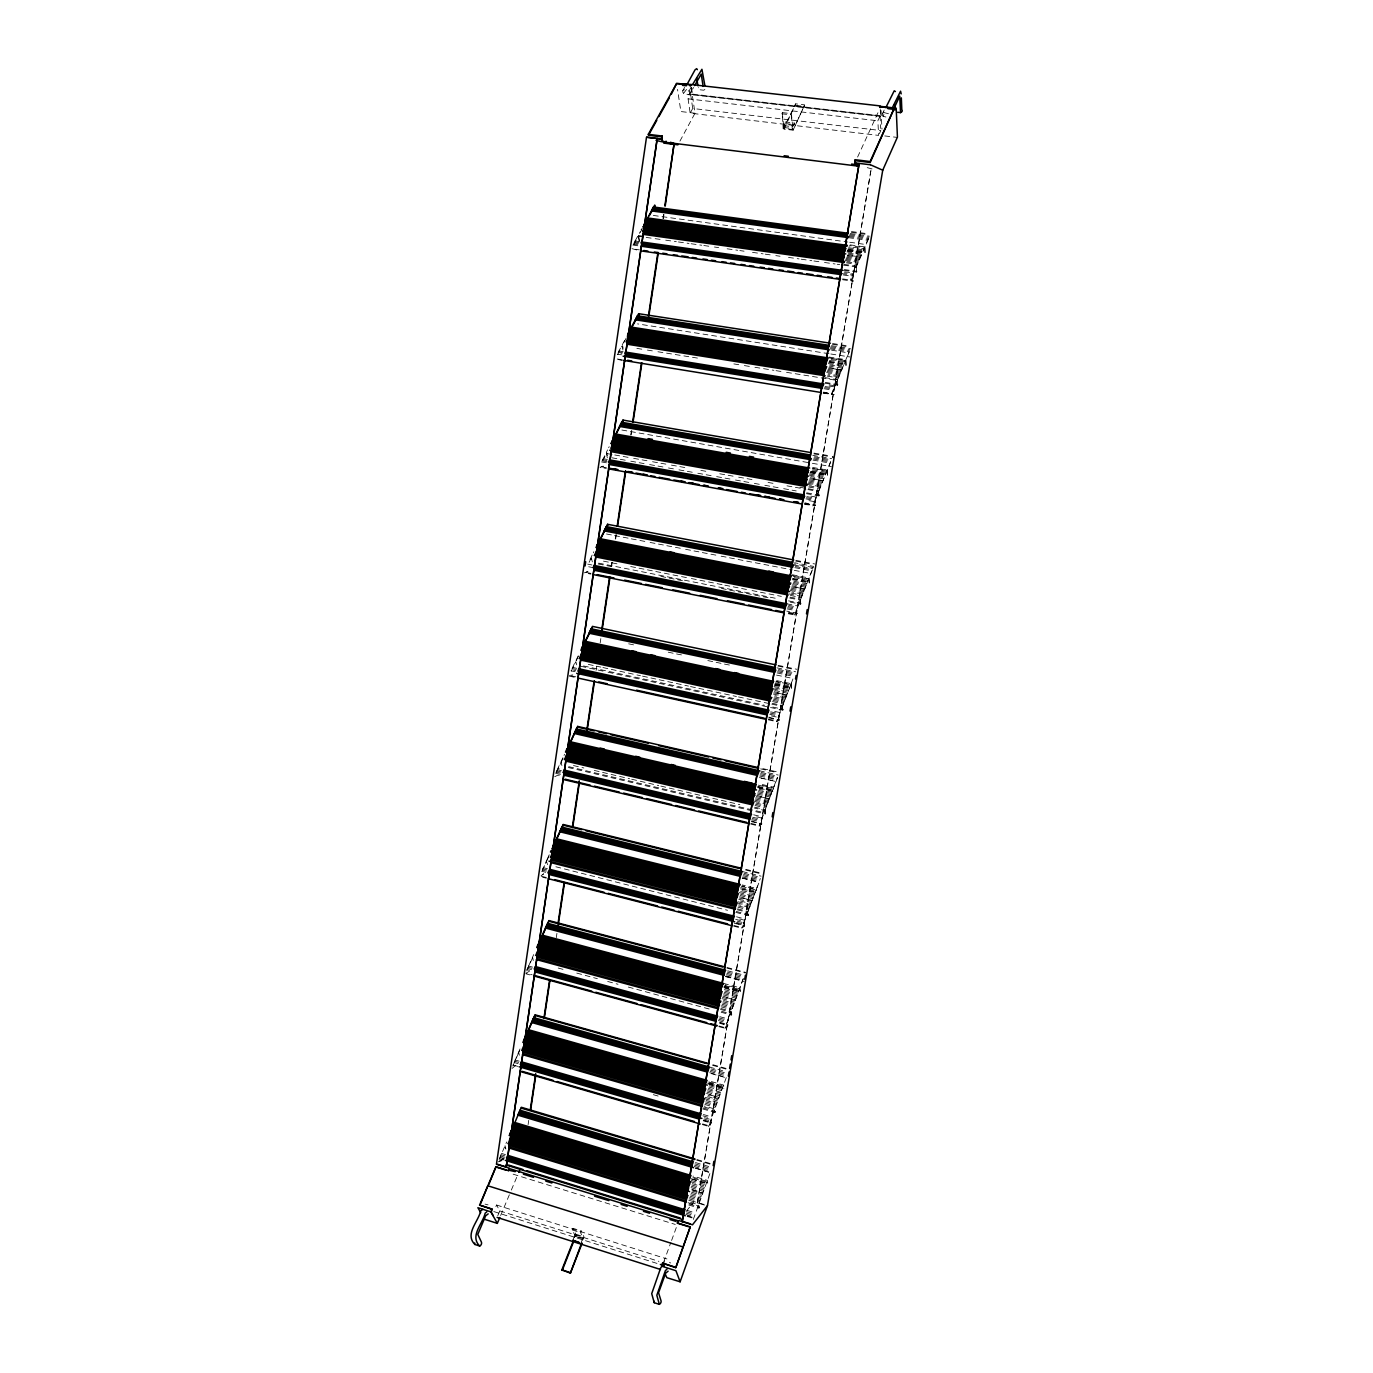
<?xml version="1.0" encoding="UTF-8"?>
<svg xmlns="http://www.w3.org/2000/svg" width="1373" height="1373" viewBox="0 0 1373 1373"><rect width="100%" height="100%" fill="white"/><g stroke="black" fill="none" stroke-linecap="round" stroke-linejoin="round"><path stroke-width="0.75" stroke-dasharray="5 3.75" d="M703.388 1120.128L711.54 1122.496L708.468 1126.358L708.691 1124.916M736.46 923.068L744.629 925.883L741.763 928.182L758.531 883.217M501.797 1159.31L498.348 1161.884M529.36 971.312L525.979 973.131L532.14 974.813M572.816 674.915L569.52 675.465M631.94 248.65L639.337 250.658M527.85 967.708L526.837 969.664L532.999 971.346M520.024 1048.955L514.755 1061.054M556.048 772.536L557.678 769.034M547.364 858.914L542.352 869.933M578.29 655.745L571.477 669.664L575.665 670.59M602.524 460.298L607.57 449.881M633.313 244.583L637.827 244.686M624.595 340.453L617.816 353.101L622.055 353.788M638.376 243.69L633.931 243.038L633.399 244.034M638.908 242.678L634.48 242.026L633.931 243.038M639.44 241.682L635.013 241.03L634.48 242.026M547.621 858.331L549.251 854.778M592.141 555.052L588.794 562.244M593.754 551.757L593.411 552.821M609.183 446.688L608.651 447.752M641.757 228.862L641.037 229.806M528.107 1124.624L528.725 1120.385M611.157 566.568L611.792 562.329M615.276 538.988L615.893 534.732M630.739 435.018L631.374 430.762M662.953 218.582L663.588 214.325M556.305 937.622L556.94 933.365M596.088 670.402L596.723 666.162M600.19 642.821L600.825 638.582M611.569 566.483L612.204 562.244M615.67 538.903L616.305 534.663M631.134 434.984L631.769 430.744M663.348 218.667L663.983 214.428M743.119 978.829L724.944 1028.308L727.879 1025.562L719.709 1022.61M750.774 824.075L759.115 826.065L761.758 824.109L751.477 820.917M768.279 719.83L776.655 721.666L779.246 720.156L768.931 717.135M788.274 613.731L794.572 615.001L797.232 613.216L786.763 611.122M804.441 504.475L815.356 505.47L804.973 502.793M823.131 393.227L834.012 394.583L823.594 392.077M842.49 279.714L853.079 281.225L850.9 279.2L856.271 266.946L837.204 264.268M775.642 781.958L759.115 826.065M792.942 678.949L776.655 721.666M811.786 570.842L794.572 615.001M830.699 461.379L812.885 506.019M830.39 347.781L849.527 350.733L831.592 394.617M847.21 250.813L861.969 252.855L852.822 274.085L844.189 272.849M718.302 1098.76L708.09 1095.345M720.688 1092.29L708.417 1088.308M722.576 1087.141L708.279 1082.576M759.629 880.333L760.333 878.497M776.74 779.143L777.427 777.341M812.936 568.01L813.485 566.363L794.624 562.741M868.405 238.164L863.926 248.77L849.046 246.694M697.312 1202.885L871.203 168.725L697.312 1202.885L704.452 1205.065M761.878 823.388L759.235 825.345L764.795 810.516L754.395 808.062M693.314 1219.43L710.854 1170.929M688.8 1204.996L698.977 1208.103L699.338 1207.107L698.6 1204.842L688.405 1201.718M691.443 1178.789L707.781 1183.715L707.438 1180.402L693.108 1176.095M663.588 1262.336L670.848 1242.445M671.586 1240.471L677.404 1224.544M726.266 1077.599L708.76 1125.688L711.54 1122.496M702.719 1108.938L715.076 1112.508L714.732 1108.989L704.538 1106.037M709.532 1084.516L723.863 1088.583L724.206 1087.622L723.537 1085.03L709.189 1080.963M720.499 1009.43L730.848 1012.227L725.253 1027.673L727.982 1024.876M721.185 1012.261L731.5 1015.059L731.208 1011.266L739.618 988.749L725.219 984.904M723.828 987.238L740.253 991.615L739.961 987.805L743.377 978.692M735.842 912.41L748.268 915.551L747.993 911.483L756.369 889.464L741.935 885.86M737.267 909.801L747.633 912.427L742.055 927.564L744.75 925.179M758.754 883.182L756.729 888.537L742.295 884.95M568.302 767.524L765.379 813.949L765.139 809.589L773.48 788.085L758.857 784.721M777.684 777.255L773.84 787.192L759.218 783.811M580.985 1242.908L582.993 1237.794L580.522 1232.576L581.174 1230.912L573.004 1228.32L572.335 1229.985L574.858 1235.219L582.993 1237.794M582.615 1240.162L583.937 1236.781L581.174 1230.912M574.48 1237.571L575.819 1234.207L573.004 1228.32M608.067 672.221L782.85 710.184L782.661 705.533L790.951 684.578L776.294 681.471M774.75 684.801L791.466 688.371L791.294 683.703L792.839 679.824M771.866 704.177L782.301 706.426L776.775 720.928L779.366 719.418M572.833 1240.317L574.858 1235.219M789.732 598.044L800.202 600.104L794.692 614.246L797.232 613.216M790.264 602.129L800.699 604.206L800.545 599.246L808.8 578.857L791.998 575.596M792.187 579.681L809.263 582.976L809.143 578.016L813.726 566.706M806.363 493.662L818.926 495.91L818.823 490.624L827.027 470.853L812.267 468.262M810.636 472.363L827.456 475.315L827.37 470.029L830.408 462.718M807.976 489.595L818.48 491.465L812.936 505.024L815.476 504.698M500.63 1215.534L510.516 1192.021M511.34 1190.065L517.93 1174.378M497.747 1215.774L499.806 1210.9L496.545 1205.013L494.486 1209.922M786.557 372.34L837.17 380.441L831.66 393.57L834.132 393.794M824.95 383.221L837.564 385.247L837.513 379.635L845.665 360.498L828.726 357.855M828.674 362.558L846.025 365.321L845.991 359.692L849.767 350.853M499.12 1159.584L506.637 1141.993M512.816 1066.117L518.342 1053.434L519.526 1056.043L518.754 1052.507L520.35 1048.852M843.331 274.96L851.895 276.213L852.822 274.085M847.347 250.864L862.107 252.907L863.926 248.77M843.949 270.344L856.615 272.129L856.615 266.156L864.698 247.689L849.492 245.681M848.068 250.555L865.024 252.889L865.041 246.917L868.766 238.404M528.674 965.871L533.685 954.613M526.734 970.865L532.261 958.44L533.411 961.323L532.673 957.53M879.355 133.782L880.814 130.538L692.713 108.484L690.173 113.152L878.617 135.395L877.862 120.79L880.076 115.933L690.619 94.188L688.079 98.839L690.173 113.152M885.894 117.014L883.079 116.293L885.379 111.247M542.541 870.19L546.471 861.523L547.604 864.664M546.883 860.631L549.269 855.379M691.614 87.203L692.232 94.823L880.625 116.465L880.694 110.424M882.616 113.478L884.178 110.08M883.079 116.293A3.33 2.677 25.9 0 1 883.628 112.483L885.122 109.222M857.593 157.054L879.063 110.321M564.028 755.407L564.56 754.258M556.477 772.295L560.991 762.616L562.089 766.065L561.385 761.74L562.981 758.325M571.288 671.122L575.802 661.683L576.866 665.424M576.197 660.842L578.582 655.848M589.12 562.329L590.905 558.657L591.952 562.707M792.667 126.728L794.486 123.072L785.407 121.991L783.588 125.647L792.667 126.728L791.414 113.65L782.284 112.603L783.159 128.427L792.238 129.508L794.486 123.072M793.113 130.178L804.664 104.863L795.671 103.833L783.88 127.517L784.034 129.096L793.113 130.178L804.664 104.863M783.159 128.427L785.407 121.991M792.238 129.508L791.414 113.65M784.034 129.096L795.671 103.833M602.747 460.59L606.351 453.468L612.65 454.583M617.627 354.663L622.106 346.03L623.085 350.767M626.294 337.947L622.501 345.258L623.153 348.416M691.048 87.374L689.04 91.047L683.668 89.657A3.261 2.471 34.5 0 0 683.548 93.381L688.903 94.771L693.622 87.46M633.725 244.634L638.205 236.31L653.016 238.387M639.543 240.635L638.599 235.555L642.392 228.502M679.927 141.127L695.013 113.221L690.979 86.156M689.727 93.793L691.717 90.172L690.997 90.961M682.844 90.635L684.646 87.374M683.548 93.381L687.924 87.58M686.431 1211.072L694.017 1201.581L707.232 1205.391M737.679 993.125L723.262 989.264M738.142 991.855L723.725 988.011M499.583 1161.404L504.32 1157.044M500.63 1161.421L505.144 1157.25M695.013 113.221L680.888 111.556L677.524 89.365M744.372 920.185L736.134 918.091M749.246 907.347L738.897 904.721M512.06 1068.4L515.579 1065.551L513.142 1068.091M751.615 901.117L739.206 897.993M753.983 894.921L739.515 891.3M761.534 818.016L753.193 816.043M771.575 792.152L759.149 789.269M779.555 712.484L771.18 710.665M785.322 697.896L774.904 695.665M554.709 776.706L558.142 775.041L562.192 776.723M788.136 690.808L773.583 687.701M562.947 757.724L557.747 768.554L561.917 769.532M802.278 594.046L791.826 591.986M805.076 587.146L792.547 584.692M807.856 580.264L793.131 577.415M813.022 567.495L794.16 563.874M813.897 501.54L805.453 500.012M815.768 497.026L807.341 495.499M820.093 486.626L807.496 484.377M823.337 478.799L810.774 476.585M606.488 533.977L612.753 535.178M825.636 473.256L810.859 470.647M826.1 472.14L811.323 469.549M826.546 471.042L811.786 468.45M621.866 430.024L810.482 462.958M834.012 386.808L825.551 385.453M834.475 385.727L826.031 384.371M838.302 376.751L827.765 375.069M838.766 375.653L828.228 373.988M841.065 370.247L828.451 368.256M841.992 368.101L829.378 366.11M795.825 105.429L804.801 106.459M692.61 94.119L880.951 115.744M688.079 98.839L877.862 120.79M781.683 113.787L790.831 114.851M785.579 123.587L794.641 124.651M884.744 135.927L897.05 137.386M783.88 127.517L792.959 128.599M872.044 168.913L863.806 166.751M844.738 361.648L829.91 359.331M845.184 360.584L828.245 357.924M851.449 231.556L868.371 233.822M851.346 232.397L868.268 234.68M850.247 233.547L869.435 236.173M849.801 234.56L868.989 237.186M849.338 235.59L868.543 238.216M848.892 236.602L868.096 239.245M848.565 237.683L867.65 240.275M653.325 215.441L847.81 242.043M849.733 242.249L866.826 244.651M850.162 244.892L865.041 246.917M848.583 247.724L863.463 249.8M848.136 248.753L863.016 250.83M848.411 249.783L865.368 252.117M847.673 249.783L862.553 251.86M846.884 251.894L861.66 253.936M848.394 253.181L861.197 254.983M847.948 254.211L860.734 256.013L860.665 256.888L847.484 255.258M847.622 255.309L860.287 257.06M847.021 256.288L859.824 258.107M846.557 257.335L859.378 259.137M846.094 258.381L858.914 260.183M845.631 259.411L858.451 261.23M845.167 260.458L858.005 262.277M846.832 261.797L857.541 263.324M846.369 262.844L857.078 264.371M638.599 235.555L644.95 236.448M843.914 264.371L856.615 266.156M655.144 238.679L663.605 239.88M665.716 240.172L676.305 241.665M678.434 241.957L689.006 243.45M691.134 243.742L701.723 245.235M703.834 245.527L712.295 246.711M714.423 247.02L718.645 247.603M727.124 248.805L737.713 250.281M739.824 250.59L744.063 251.173M752.524 252.375L763.113 253.851M765.224 254.159L773.703 255.344M775.814 255.635L780.053 256.236M788.514 257.42L799.103 258.913M801.214 259.205L811.803 260.698M813.914 260.99L822.393 262.192M824.504 262.483L835.093 263.976M844.292 269.554L856.958 271.339M844.652 271.785L853.285 273.038M841.7 273.622L852.358 275.149M632.85 245.046L639.355 245.99M635.218 249.285L639.44 249.886M842.627 278.908L853.199 280.418M832.519 343.525L849.372 346.133M832.416 344.348L849.269 346.94M831.454 345.687L850.436 348.622M830.854 346.717L849.973 349.669M829.944 348.828L848.943 351.78M831.592 350.218L848.48 352.844M828.949 353.702L637.553 323.891M830.854 353.994L849.973 356.98M829.069 357.049L845.991 359.692M829.446 360.395L844.275 362.729M829.138 361.494L843.829 363.794M829.498 361.871L846.369 364.514M828.211 363.622L842.902 365.939M829.841 365.029L842.456 367.02M828.914 367.175L841.598 370.024L828.983 368.033M827.988 369.337L840.619 371.328M827.524 370.401L840.156 372.409M827.061 371.482L839.692 373.49M826.597 372.564L839.229 374.572M827.301 376.151L837.839 377.832M824.864 377.609L837.513 379.635M636.866 348.399L645.293 349.737M647.404 350.081L655.831 351.437M657.942 351.763L700.11 358.507M733.851 363.914L742.278 365.269M744.389 365.596L752.833 366.951M754.927 367.295L773.909 370.315M776.02 370.659L784.446 372.014M825.293 382.415L837.908 384.44M618.897 351.025L623.136 351.711M618.365 352.054L622.587 352.741M825.087 386.551L833.548 387.907M617.284 354.148L621.506 354.818M824.624 387.632L833.085 389.005M824.143 388.731L832.622 390.104M622.192 359.795L615.842 358.765L622.089 360.55M823.251 392.455L831.712 393.828M823.474 392.867L834.012 394.583M814 453.107L830.785 456.008M813.897 453.897L830.699 456.797M812.782 455.373L831.695 458.651M814.412 456.831L831.231 459.749M813.949 457.913L830.785 460.847M813.503 459.011L830.322 461.946M813.039 460.109L829.876 463.044M812.37 463.319L831.437 466.614M812.627 467.438L827.37 470.029M810.98 471.54L827.799 474.492M810.396 471.763L825.173 474.354M809.933 472.861L824.71 475.47M809.607 473.994L824.246 476.585M809.143 475.109L823.783 477.684M810.293 477.701L822.942 480.704L810.379 478.473M809.83 478.799L822.41 481.031M809.366 479.915L821.946 482.146M808.903 481.031L821.483 483.262M808.422 482.146L821.02 484.377M807.959 483.262L820.556 485.493M809.126 485.87L819.612 487.741M808.663 486.986L819.149 488.857M799.927 487.243L806.226 488.376M808.337 488.754L818.823 490.624M614.744 454.961L621.042 456.093M623.153 456.471L631.546 457.981M633.657 458.359L639.955 459.474M642.049 459.852L650.459 461.362M652.553 461.74L658.851 462.873M660.945 463.25L669.355 464.743M671.448 465.121L677.747 466.254M679.858 466.631L688.251 468.142M700.865 470.39L707.164 471.523M719.761 473.788L726.06 474.921M728.171 475.281L736.563 476.791M738.657 477.169L744.973 478.302M747.066 478.679L755.476 480.19M768.073 482.438L774.372 483.571M786.969 485.836L793.268 486.952M795.379 487.329L805.882 489.217M611.946 457.793L618.228 458.925M620.321 459.303L628.697 460.813M630.791 461.191L637.072 462.323M639.166 462.701L647.541 464.194M649.635 464.572L655.916 465.704M658.01 466.082L666.403 467.592M668.497 467.97L676.872 469.48M678.966 469.841L685.247 470.973M687.341 471.351L695.716 472.861M697.81 473.239L704.092 474.371M706.185 474.749L714.561 476.242M716.655 476.62L722.936 477.753M725.03 478.13L733.405 479.64M735.499 480.018L741.798 481.151M743.891 481.528L752.267 483.021M754.361 483.399L762.736 484.909M764.83 485.287L771.111 486.42M773.205 486.797L781.58 488.29M783.674 488.668L789.956 489.801M792.049 490.178L796.237 490.933M806.706 492.821L819.286 495.069M603.125 458.702L607.347 459.457M602.593 459.766L606.797 460.539M806.878 496.631L815.305 498.159M602.043 460.847L608.376 461.997M806.397 497.764L814.824 499.274M601.511 461.929L607.827 463.061M805.934 498.88L814.361 500.407M804.853 503.565L815.356 505.47M606.403 467.712L600.07 466.563L603.416 466.202L599.967 467.301L606.3 468.45M804.561 503.702L813.005 505.247M795.859 560.356L814.704 563.96M795.774 561.128L812.507 564.337M793.697 564.99L812.576 568.628M795.327 566.517L812.112 569.761M794.864 567.65L811.649 570.893M614.589 535.607L629.469 538.405M631.305 538.851L648.262 542.043M650.098 542.472L656.62 543.657M658.456 544.086L664.978 545.27M666.815 545.716L683.771 548.908M685.625 549.337L692.129 550.522M693.983 550.951L700.487 552.135M702.341 552.581L719.28 555.773M721.151 556.202L727.639 557.387M729.509 557.816L792.393 569.898M794.281 570.344L811.186 573.519M792.341 574.755L809.143 578.016M793.594 576.265L808.319 579.131M792.667 578.548L807.393 581.414M792.856 578.874L809.607 582.135M793.834 581.242L806.466 583.697M793.491 582.409L806.002 584.847M793.01 583.542L805.539 585.996M792.084 585.825L804.681 589.017L792.17 586.563M791.603 586.975L804.132 589.429M791.14 588.125L803.668 590.579M790.676 589.274L803.205 591.729M790.196 590.424L802.742 592.896M791.346 593.136L801.798 595.196M788.789 593.874L801.334 596.345M790.402 595.436L800.871 597.512M790.093 597.169L800.545 599.246M603.468 561.145L618.125 564.046M630.67 566.534L636.952 567.77M639.046 568.182L645.327 569.435M647.421 569.846L653.702 571.082M655.796 571.511L689.28 578.136M691.374 578.548L722.764 584.778M724.858 585.19L731.14 586.425M733.216 586.837L739.498 588.09M741.592 588.502L749.967 590.167M752.061 590.579L758.342 591.814M760.436 592.226L781.357 596.38M598.611 563.136L778.079 598.782M788.514 600.859L801.043 603.331M598.216 563.96L614.915 567.272M660.842 576.403L667.106 577.655M669.183 578.067L675.447 579.303M677.541 579.732L683.805 580.968M721.374 588.433L727.639 589.686M729.715 590.098L735.979 591.351M738.073 591.763L744.338 592.999M746.414 593.411L752.679 594.663M754.772 595.075L761.037 596.328M763.113 596.74L769.378 597.976M587.695 564.131L591.883 564.972M786.969 603.828L797.456 605.922M788.6 605.407L796.992 607.072M588.708 566.774L592.896 567.598M788.119 606.574L796.512 608.239M787.656 607.724L796.048 609.406M787.175 608.891L795.568 610.573M788.737 612.289L797.112 613.971M590.939 573.365L584.641 572.095L588.004 571.288L584.538 572.833L590.836 574.103M788.394 612.993L794.692 614.246M778.113 665.339L796.889 669.286M778.028 666.094L794.71 669.595M776.861 667.844L795.654 671.809M778.491 669.44L795.19 672.959M778.028 670.608L794.744 674.126M777.547 671.757L792.187 674.847M777.084 672.924L793.817 676.46M628.662 643.817L636.986 645.567M668.239 652.192L674.486 653.514M676.563 653.943L683.05 655.196M707.816 660.567L714.063 661.889M716.14 662.318L722.404 663.64M724.481 664.086L730.951 665.339M776.552 675.104L793.422 678.554M776.637 680.596L791.294 683.703M775.779 681.815L790.453 684.938M775.316 682.982L789.99 686.105M775.11 683.926L791.809 687.495M774.853 684.149L789.526 687.289M774.372 685.333L789.063 688.457M774.046 686.534L788.6 689.641M853.079 281.225L850.574 280.315L851.895 276.213M773.102 688.886L787.656 691.992M774.715 690.499L787.192 693.176M774.252 691.683L786.815 695.03L774.338 692.352M773.771 692.85L786.266 695.527M773.308 694.034L785.785 696.712M774.441 696.849L784.858 699.08M773.96 698.033L784.378 700.264M773.497 699.217L783.914 701.466M773.016 700.402L783.451 702.65M772.536 701.586L782.97 703.834M772.227 703.285L782.661 705.533M588.313 664.395L600.825 667.106M602.919 667.553L609.166 668.908M611.26 669.372L640.453 675.705M642.547 676.151L648.811 677.507M650.888 677.953L657.152 679.309M659.229 679.772L688.439 686.088M690.516 686.551L696.78 687.907M698.874 688.354L736.409 696.489M738.502 696.935L769.79 703.714M583.508 665.939L764.469 705.241M772.793 707.044L783.194 709.309M581.019 666.334L605.991 671.757M572.558 667.398L576.746 668.308M572.026 668.531L576.214 669.44M770.716 711.849L779.075 713.685M770.236 713.05L778.594 714.87M570.945 670.813L575.115 671.723M769.755 714.252L778.131 716.071M771.369 715.899L777.65 717.272M768.811 717.873L779.246 720.156M571.614 675.928L575.802 676.838M768.399 719.092L776.775 720.928M569.417 676.185L575.699 677.558M762.804 768.623L779.435 772.415M760.625 768.863L777.272 772.673M759.458 770.768L778.199 775.041M761.071 772.433L777.736 776.243M760.608 773.617L777.272 777.444M760.144 774.818L776.809 778.628M759.664 776.002L776.346 779.83M759.406 777.581L776.02 781.391M761.277 778.165L775.814 781.512M758.342 785.15L772.982 788.531M758.016 786.386L772.501 789.732M757.724 786.815L774.389 790.659M757.553 787.587L772.038 790.934M759.458 788.188L774.046 791.569L773.48 788.085M758.685 790.47L771.111 793.354M758.205 791.672L770.631 794.555M757.724 792.89L770.167 795.774M757.261 794.092L769.704 796.975M756.78 795.293L769.326 798.811L756.883 795.911M756.317 796.512L768.76 799.412M755.837 797.713L768.279 800.613M755.356 798.932L767.816 801.832M754.875 800.133L767.335 803.051M754.412 801.351L766.872 804.269M756.008 803.051L766.391 805.488M755.528 804.269L765.928 806.706M755.064 805.488L765.447 807.925M754.755 807.152L765.139 809.589M573.468 765.55L583.868 767.988M594.269 770.442L600.499 771.901M602.575 772.398L629.606 778.748M631.7 779.229L658.731 785.596M660.808 786.077L710.716 797.799M712.793 798.297L739.841 804.647M568.714 766.666L765.722 813.039M753.674 814.824L762.015 816.798M557.215 769.721L561.385 770.699M556.666 770.888L560.836 771.866M752.713 817.278L761.054 819.252M556.116 772.055L560.287 773.033M752.232 818.497L760.573 820.488M555.584 773.222L561.832 774.698M751.752 819.732L760.11 821.706M751.357 821.638L761.758 824.109M750.877 823.354L759.235 825.345M745.762 869.349L762.358 873.434M745.676 870.053L760.196 873.623M742.415 871.563L761.105 876.163M744.029 873.297L760.642 877.381M743.548 874.515L760.179 878.617M743.085 875.734L759.715 879.836M742.604 876.952L759.252 881.054M742.415 878.016L758.994 882.118M742.209 878.171L758.771 882.273M741.42 886.374L755.854 889.979M740.699 887.559L757.312 891.695M742.415 889L756.969 892.622L756.369 889.464M740.476 888.846L754.927 892.45M742.055 890.579L754.446 893.686M739.034 892.536L753.502 896.157M740.631 894.286L753.039 897.393M740.15 895.522L752.558 898.629M739.687 896.758L752.198 900.431L739.79 897.324M738.725 899.229L751.151 902.353M740.322 900.997L750.671 903.606M737.782 901.718L750.207 904.841M737.301 902.953L749.727 906.094M738.417 905.974L748.783 908.583M737.936 907.21L748.302 909.836M737.627 908.857L747.993 911.483M736.203 911.466L748.611 914.607M555.876 866.775L727.57 910.299M883.628 112.483L889.275 113.942M543.227 867.65L547.398 868.714M736.529 916.804L744.835 918.932M542.695 868.852L546.814 869.898M542.146 870.053L546.265 871.1M735.653 919.344L743.891 921.437M541.597 871.237L545.716 872.284M737.232 921.129L743.411 922.707M736.752 922.381L742.93 923.96M734.28 923.24L744.629 925.883M546.368 877.501L540.19 875.923L543.657 873.829L540.104 876.592L546.282 878.171M733.817 925.453L742.055 927.564M635.013 241.03L640.161 231.848M733.714 926.157L741.952 928.268M485.047 1204.121L488.067 1204.893M726.986 967.467L745.625 972.376M726.918 968.137L745.539 973.045M727.793 970.848L742.295 974.676M727.312 972.084L743.909 976.46M726.849 973.337L743.428 977.713M726.54 974.624L742.965 978.966M726.077 975.877L742.501 980.219M725.768 976.409L742.295 980.785M725.545 976.598L744.149 981.523M723.52 983.411L739.961 987.805M724.687 985.505L739.086 989.332M724.017 986.243L740.596 990.671M724.206 986.758L738.623 990.602M724.841 991.083L737.198 994.395M724.36 992.353L736.735 995.648M723.88 993.606L736.254 996.918M723.399 994.876L735.791 998.188M722.936 996.129L735.43 999.973L723.056 996.644M722.455 997.399L734.83 1000.728M721.975 998.669L734.366 1001.998M723.554 1000.488L733.886 1003.268M723.073 1001.758L733.405 1004.538M722.593 1003.028L732.925 1005.825M722.112 1004.298L732.461 1007.095M721.632 1005.585L731.981 1008.366M721.151 1006.855L731.5 1009.653M720.859 1008.469L731.208 1011.266M721.546 1011.3L731.86 1014.098M558.176 968.034L566.431 970.282M576.746 973.079L597.375 978.674M607.69 981.472L618.004 984.269M628.336 987.067L710.871 1009.464M719.83 1016.707L728.033 1018.938M528.468 966.008L532.57 967.124M719.332 1017.994L727.553 1020.225M527.919 967.227L532.02 968.343M718.851 1019.281L727.072 1021.512M527.369 968.446L531.488 969.561M718.371 1020.551L726.592 1022.799M719.95 1022.404L726.111 1024.086M719.606 1023.297L727.879 1025.562M719.074 1025.991L725.253 1027.673M525.876 973.8L529.995 974.916M718.783 1026.626L725.133 1028.36M712.862 1064.71L729.217 1069.31M712.604 1065.328L727.072 1069.378M709.532 1067.061L725.905 1071.678M711.111 1068.915L725.442 1072.948M710.63 1070.185L724.961 1074.218M710.167 1071.455L726.54 1076.072M709.687 1072.725L726.077 1077.359M711.265 1073.6L725.716 1077.668M708.828 1081.924L723.193 1085.992L723.863 1088.583M707.833 1082.971L724.206 1087.622M707.799 1083.863L722.181 1087.948M709.378 1085.734L721.7 1089.235M708.897 1087.021L721.237 1090.522M707.953 1089.596L720.276 1093.114M707.473 1090.883L719.812 1094.401M706.992 1092.17L719.332 1095.705M706.511 1093.457L718.971 1097.456L706.632 1093.921M707.61 1096.632L717.907 1099.584M705.07 1097.336L717.427 1100.889M704.589 1098.64L716.946 1102.193M706.168 1100.528L716.466 1103.48M705.791 1101.85L715.985 1104.784M705.31 1103.154L715.522 1106.089M704.83 1104.458L715.041 1107.393M704.177 1107.016L714.372 1109.968L715.076 1112.508M703.096 1107.977L715.436 1111.529M653.325 1094.676L661.563 1097.061M515.098 1059.973L519.183 1061.157M703.371 1114.498L711.557 1116.884M514.549 1061.209L518.651 1062.393M702.873 1115.82L711.077 1118.188M514 1062.462L518.102 1063.646M704.452 1117.725L710.579 1119.51M703.954 1119.029L710.098 1120.814M512.918 1064.95L519.063 1066.752M703.474 1120.351L709.618 1122.136M703.268 1120.797L711.437 1123.165M702.616 1123.903L708.76 1125.688M702.307 1124.573L708.468 1126.358M696.986 1159.55L713.308 1164.424M696.729 1160.168L711.008 1164.424M695.51 1162.553L709.807 1166.827M695.047 1163.858L711.386 1168.732M694.566 1165.145L710.905 1170.036M694.086 1166.449L710.442 1171.341M695.648 1168.028L709.91 1172.285M695.424 1168.269L709.961 1172.645M692.747 1177.073L707.078 1181.398L707.781 1183.715M693.846 1178.429L708.142 1182.719M691.717 1179.115L706.065 1183.44M691.237 1180.42L705.585 1184.762M690.756 1181.741L705.104 1186.066M692.318 1183.663L704.641 1187.388M691.838 1184.985L704.16 1188.709M691.357 1186.289L703.68 1190.031M691.014 1187.645L703.199 1191.352M692.558 1189.584L702.856 1193.068L690.67 1189.378M692.078 1190.906L702.255 1193.978M691.597 1192.227L701.775 1195.317M691.117 1193.549L701.294 1196.638M690.636 1194.87L700.814 1197.96M690.156 1196.192L700.333 1199.281M689.675 1197.513L699.852 1200.603M689.195 1198.835L699.372 1201.941M688.697 1200.156L698.891 1203.263M688.045 1202.714L698.239 1205.837L698.977 1208.103M689.177 1204.001L699.338 1207.107M501.385 1153.371L505.47 1154.624M687.221 1210.42L695.39 1212.943M500.836 1154.642L504.921 1155.894M686.74 1211.758L694.91 1214.281M500.287 1155.912L504.372 1157.182M686.26 1213.097L694.429 1215.62M499.755 1157.182L503.84 1158.452M685.762 1214.436L693.949 1216.959M687.289 1215.757L695.424 1218.263M499.206 1158.469L505.333 1160.357M687.169 1216.409L695.322 1218.915M513.124 1174.172L675.276 1224.441M496.545 1205.013L666.935 1258.938M572.335 1229.985L580.522 1232.576M575.819 1234.207L583.937 1236.781M499.806 1210.9L658.903 1261.375M493.782 1211.552L660.362 1264.482M505.041 1145.717L505.83 1149.012L504.646 1146.661M591.317 557.833L592.347 561.883M730.848 1012.227L731.5 1015.059M606.746 452.661L607.415 455.579M606.351 453.468L607.347 457.844M739.618 988.749L740.253 991.615M747.633 912.427L748.268 915.551M638.205 236.31L639.149 241.391M764.795 810.516L765.379 813.949M690.619 94.188L692.713 108.484M782.301 706.426L782.85 710.184M790.951 684.578L791.466 688.371M800.202 600.104L800.699 604.206M808.8 578.857L809.263 582.976M818.48 491.465L818.926 495.91M782.284 112.603L783.588 125.647M827.027 470.853L827.456 475.315M837.17 380.441L837.564 385.247M845.665 360.498L846.025 365.321M856.271 266.946L856.615 272.129M864.698 247.689L865.024 252.889M881.054 110.561L881.981 129.131M880.265 109.377L880.625 116.465M880.076 115.933L880.711 128.461M669.475 1262.302A3.106 0.875 21.8 0 1 670.59 1263.023M664.24 1261.358A3.106 0.875 21.8 0 1 664.566 1261.015M704.881 89.417A3.158 1.905 -9.8 0 1 703.645 90.206L698.411 89.605A3.158 1.922 -9.4 0 1 698.668 87.649M689.04 91.047A3.261 2.454 34.5 0 1 688.903 94.771M583.285 1238.858L575.15 1236.266L583.285 1238.858"/><path stroke-width="1.5" d="M623.188 421.202L622.964 420.087L613.113 439.274M638.908 314.898L638.685 313.696L628.148 333.244L825.636 364.377M654.972 206.345L654.749 205.058L644.692 223.421M832.982 457.518L832.622 456.728M523.799 1040.322L535.041 1014.801L708.777 1063.577M721.82 993.057L538.319 943.886L537.444 946.151M566.431 750.224L566.98 749.074M724.927 966.918L548.96 920.579L538.851 942.685L722.301 991.787M741.609 868.32L563.17 824.469L552.735 847.107L738.571 893.772M776.02 664.91L592.449 626.38L581.517 649M758.634 767.679L577.673 726.42L567.77 747.358M793.766 559.961L607.553 524.297L596.62 546.265M611.774 441.917L612.856 439.806M880.179 107.609L879.578 106.734L894.183 108.381L870.139 161.533L855.242 159.697L855.001 163.284L857.902 164.829L857.696 166.064L665.888 142.346L666.059 141.162M509.332 1168.166L496.442 1164.287L646.511 137.214L661.168 139.033M585.087 565.968L585.705 561.711M506.225 1166.947L657.221 138.519L506.225 1166.947L497.678 1164.304M530.304 1109.762L535.676 1073.703M543.897 1018.526L549.578 980.339M558.107 923.051L564.097 882.736M572.318 827.559L579.269 780.877M586.837 729.955L594.114 681.145M601.374 632.352L609.578 577.175M617.164 526.254L625.384 471.076M632.644 422.283L641.483 362.867M648.434 316.185L657.907 252.529M664.858 205.847L674.023 144.319L656.054 140.475M530.733 1109.401L535.779 1075.471M544.309 1018.2L549.989 980.03M558.21 924.887L564.526 882.479M572.73 827.335L579.355 782.799M587.249 729.784L594.509 681.008M602.095 630.104L609.99 577.089M617.558 526.185L625.779 471.042M633.039 422.266L641.878 362.884M648.828 316.236L658.302 252.598L654.252 251.997M665.236 205.95L674.023 144.319M534.44 1019.607L534.989 1015.454L706.409 1063.577M859.155 163.473L682.227 1221.884L858.794 165.584M713.153 1165.574L713.857 1161.335M729.595 1068.331L730.316 1064.109M731.02 1059.87L731.74 1055.648M772.141 816.798L772.862 812.576M790.024 711.111L790.745 706.872M806.466 613.868L807.187 609.646M678.846 1220.58L692.507 1224.802L707.473 1205.614L882.736 170.201L870.585 164.829M795.499 678.983L796.1 675.499M744.715 979.275L745.419 975.173M728.342 1076.02L729.029 1072.004M662.335 136.991L648.468 135.292L648.296 134.331L662.181 136.03L662.129 139.514M855.242 159.697L854.795 164.52L857.696 166.064M662.181 136.03L661.958 140.715L665.888 142.346M665.03 1273.732L666.866 1277.679L680.116 1281.798L707.473 1205.614M675.619 1267.296L662.507 1263.126L675.773 1267.691L690.259 1226.861L677.249 1222.828L678.348 1220.82L509.434 1168.595L508.388 1170.912M675.773 1267.691L690.259 1226.861M662.507 1263.126L661.752 1266.163M662.661 1263.538L662.215 1265.34M688.542 1226.707L677.404 1223.257L678.056 1222.056M663.897 1262.817L660.567 1268.223L651.712 1293.658L654.235 1302.702L659.332 1304.35A3.158 3.003 -49 0 0 660.842 1300.18L658.559 1292.748L665.63 1273.2L668.102 1271.175M582.032 1243.457L570.379 1273.149L581.723 1242.822M570.379 1273.149L561.866 1269.871L573.588 1240.231M562.192 1270.488L573.107 1242.84M484.549 1219.293L497.335 1223.377L499.806 1217.491M518.754 1172.422L520.401 1168.509M508.164 1170.483L495.996 1166.707L479.589 1205.065L491.86 1208.961L491.105 1211.913L493.267 1215.757M491.86 1208.961L491.637 1211.14M480.653 1203.555L487.827 1185.774L682.982 1246.959M488.891 1184.298L495.996 1166.707M525.104 1037.937L528.279 1030.677L706.769 1081.34M880.848 106.425L896.191 108.175L897.427 137.111L882.736 170.201M539.023 943.251L542.181 936.146L723.159 984.355M855.31 160.692L870.19 162.512L894.183 108.381M892.725 106.974L900.568 91.184L901.186 93.896M894.08 108.21L899.727 96.144L900.534 112.62L897.736 112.294M552.444 848.394L556.391 839.71L739.875 885.345M571.305 740.459L577.449 727.244M581.757 649.189L585.705 640.934M586.099 640.093L592.432 627.41M599.229 541.683L600.808 538.456M601.202 537.65L607.518 525.361M613.388 439.48L616.22 433.868M616.614 433.079L622.741 420.927M630.07 330.687L631.958 327.066M632.352 326.311L638.651 314.846M686.946 84.577L695.013 69.886L696.643 68.65L697.364 69.663M644.28 224.983L648.039 217.998M649.309 215.63L654.715 206.259M692.696 84.354L701.929 69.285L704.864 85.521M694.635 85.624L701.225 74.091L703.113 86.396M649.515 133.421L656.809 120.309M658.903 116.551L669.337 97.809M671.414 94.068L676.494 83.719L690.945 84.508L880.247 105.91L880.505 106.888M648.296 134.331L676.494 83.719M508.696 1170.191L515.253 1171.667M521.139 1108.114L694.687 1159.567M534.989 1015.454L528.674 1029.767L707.129 1080.379M722.764 967.055L548.908 921.249L542.575 935.253L723.52 983.411M676.597 83.307L690.911 84.937M581.792 829.738L563.119 825.156L556.803 838.834L740.236 884.435M666.935 1269.27L665.407 1270.574L656.826 1295.288L659.332 1304.35M486.763 1211.93L485.167 1213.148C483.004 1223.394 469.36 1235.975 479.709 1246.032A3.106 2.78 -44.1 0 0 481.391 1242.05L477.787 1234.396L485.647 1215.792L488.187 1213.869M482.833 1209.304L480.67 1210.935C478.576 1221.404 464.383 1234.207 474.921 1244.47L479.709 1246.032M546.969 924.441L725.236 971.535M885.86 107.575L894.235 90.79L895.402 91.545M553.611 844.858L737.455 890.785M554.675 842.507L738.399 888.331M599.091 540.859L790.556 578.136M600.155 538.697L791.483 575.871M662.129 1266.318L675.945 1270.711L680.116 1281.798M612.392 440.338L807.049 474.732M613.456 438.227L807.805 472.484M682.467 85.349L686.363 85.795M887.971 108.673L894.218 109.377M646.683 137.214L660.705 138.948M870.19 164.743L854.916 162.889L858.468 164.434M784.12 155.733L788.342 156.247M851.586 164.056L857.902 164.829M663.708 143.101L677.919 144.834L670.47 142.26M653.325 206.945L848.136 233.256M652.81 207.924L847.673 234.285M652.278 208.902L847.227 235.298M651.763 209.863L848.892 236.602M651.42 210.91L848.428 237.632M647.421 217.947L847.398 245.372M646.889 218.942L846.935 246.402M646.357 219.92L844.378 247.14M645.825 220.899L846.025 248.462M645.293 221.894L845.562 249.491M644.761 222.872L845.099 250.521M644.229 223.868L844.635 251.568M643.714 224.846L844.189 252.598M645.293 226.133L845.837 253.919M642.65 226.837L843.262 254.674M644.229 228.107L842.799 255.704M643.697 229.102L844.446 257.043M643.165 230.098L843.983 258.073M642.633 231.093L843.52 259.119M644.212 232.38L843.056 260.166M643.68 233.376L844.704 261.505M643.148 234.371L844.241 262.552M641.38 241.923L843.005 270.447M640.848 242.935L840.413 271.185M642.427 244.24L839.933 272.249M641.809 245.235L841.7 273.622M641.277 246.248L841.237 274.669M643.68 250.487L647.902 251.087M662.73 253.216L666.952 253.816M673.302 254.726L677.541 255.327M681.78 255.927L688.13 256.837M692.352 257.438L696.592 258.055M702.942 258.948L707.164 259.566M711.403 260.166L715.642 260.767M721.992 261.677L726.214 262.277M730.453 262.878L734.692 263.496M741.042 264.388L745.264 265.006M749.504 265.607L753.726 266.208M760.076 267.117L764.315 267.718M768.554 268.319L772.776 268.936M779.126 269.829L783.365 270.447M787.604 271.047L793.937 271.957M798.176 272.558L802.416 273.158M806.638 273.759L812.988 274.669M817.227 275.287L821.466 275.887M827.816 276.797L832.038 277.397M836.277 277.998L840.499 278.599M641.448 250.967L840.379 279.406M636.214 317.729L828.279 347.455M638.685 313.696L830.408 343.216M637.261 315.721L829.206 345.344M636.729 316.734L828.743 346.391M635.682 318.742L827.833 348.502M635.15 319.755L829.481 349.892M631.323 327.117L828.245 357.924M630.808 328.13L827.782 358.988M630.276 329.16L827.335 360.069M629.744 330.172L827.027 361.15M629.212 331.202L826.563 362.232M628.68 332.215L826.1 363.296M627.615 334.274L825.173 365.441M629.177 335.63L826.821 366.848M627.255 336.128L639.852 338.118M644.057 338.788L648.262 339.457M652.467 340.109L662.97 341.774M628.645 336.642L826.34 367.93M628.113 337.672L825.877 368.994M627.581 338.702L825.413 370.075M627.049 339.732L824.95 371.156M626.517 340.761L824.486 372.237M625.985 341.791L824.023 373.319M627.547 343.164L823.56 374.4M627.015 344.194L825.19 375.807M625.247 352.037L823.92 384.028M624.698 353.084L823.44 385.109M626.277 354.474L822.976 386.208M625.745 355.504L822.496 387.289M623.085 356.208L822.032 388.387M627.581 360.258L631.786 360.945M623.256 360.344L821.363 392.524M622.964 420.087L809.795 452.386M621.523 422.232L810.671 455.012M620.991 423.279L810.207 456.093M620.476 424.308L809.744 457.192M619.944 425.355L811.392 458.651M619.412 426.402L810.928 459.749M648.228 438.622L652.45 439.36M726.214 452.301L730.419 453.039M749.383 456.351L753.605 457.089M647.833 439.411L652.055 440.149M615.585 434.005L809.675 468.073M694.961 1158.949L521.345 1107.29L509.829 1134.544L688.628 1188.761M615.053 435.052L807.101 468.811M614.52 436.116L808.748 470.287M613.988 437.163L808.285 471.385M762.272 463.834L766.477 464.572M785.407 467.918L789.612 468.656M612.924 439.274L807.513 473.634M611.86 441.385L808.68 476.208M611.328 442.449L806.105 476.946M611.5 443.222L621.969 445.075M626.157 445.83L645.001 449.16M649.189 449.915L668.016 453.244M672.204 453.982L703.611 459.56M768.52 471.059L772.707 471.797M610.796 443.513L805.642 478.061M612.358 444.938L807.273 479.537M611.826 446.002L806.809 480.653M611.277 447.066L806.329 481.769M610.745 448.13L805.865 482.884M612.307 449.572L807.496 484.377M609.681 450.258L807.015 485.493M611.242 451.7L804.458 486.231M609.44 459.835L803.136 494.743M608.908 460.916L804.767 496.254M608.376 461.997L804.303 497.386M609.938 463.439L803.823 498.502M609.406 464.52L803.359 499.635M613.8 468.862L618.004 469.617M628.508 471.523L632.696 472.295M643.199 474.2L647.404 474.955M680.991 481.065L685.196 481.82M689.383 482.592L693.588 483.347M704.092 485.253L708.279 486.025M718.783 487.93L722.987 488.685M756.574 494.795L760.762 495.55M764.967 496.322L769.172 497.077M779.658 498.983L783.863 499.738M794.366 501.66L798.554 502.415M608.496 468.09L616.94 469.617M627.478 471.54L631.7 472.295M635.905 473.067L646.46 474.989M650.665 475.745L654.887 476.517M659.109 477.289L669.646 479.194M673.851 479.966L684.406 481.872M688.611 482.644L699.149 484.566M703.371 485.321L707.593 486.093M718.13 487.999L722.352 488.771M726.557 489.543L737.112 491.448M741.317 492.221L745.539 492.993M749.761 493.748L760.299 495.67M764.504 496.425L775.059 498.348M779.263 499.12L783.485 499.875M794.023 501.797L798.245 502.569M608.411 468.828L802.33 504.097M606.111 526.546L792.53 562.346M605.579 527.627L792.067 563.462M605.047 528.708L793.697 564.99M604.532 529.772L793.234 566.122M604 530.853L792.77 567.255M670.127 551.929L674.332 552.753M768.88 571.117L773.085 571.923M599.623 539.778L791.02 577.003M598.559 541.94L790.093 579.269M598.027 543.039L789.612 580.419M597.495 544.12L789.321 581.586M596.963 545.218L790.934 583.13M596.431 546.3L790.47 584.28M595.899 547.398L787.913 585.018M598.165 548.514L614.847 551.792M619.017 552.615L623.188 553.422M627.375 554.246L671.174 562.844M675.344 563.651L700.384 568.559M704.555 569.383L727.501 573.88M731.672 574.703L746.277 577.57M771.317 582.478L779.658 584.109M783.829 584.932L787.999 585.739M597.444 548.891L789.526 586.563M596.912 549.989L789.046 587.713M596.38 551.071L788.583 588.863M595.848 552.169L788.102 590.012M595.298 553.268L789.732 591.574M594.766 554.366L787.158 592.312M594.234 555.464L786.695 593.462M595.796 556.975L788.308 595.024M593.977 565.384L786.969 603.828M593.445 566.5L786.506 604.978M592.896 567.598L786.025 606.145M594.458 569.126L785.545 607.312M593.925 570.241L785.064 608.479M597.238 574.635L614.04 577.999M624.543 580.11L641.345 583.474M645.55 584.332L662.352 587.695M672.856 589.806L689.658 593.17M700.161 595.281L716.963 598.662M727.467 600.756L744.269 604.137M748.474 604.978L771.592 609.612M775.779 610.453L784.189 612.152M592.93 574.515L784.069 612.89M591.008 628.748L774.784 667.415M590.476 629.864L774.303 668.565M589.944 630.962L775.934 670.161M589.429 632.078L775.47 671.328M588.897 633.176L774.99 672.478M631.769 650.733L635.956 651.626M650.63 654.732L654.818 655.625M715.556 668.548L719.744 669.44M734.401 672.564L738.588 673.439M585.052 641.242L773.686 681.368M584.52 642.358L773.222 682.535M583.988 643.474L772.742 683.703M583.456 644.589L772.278 684.887M582.924 645.705L771.969 686.088M582.392 646.82L771.506 687.255M581.843 647.936L773.102 688.886M581.311 649.051L772.639 690.053M580.779 650.184L772.158 691.237M585.121 651.746L593.445 653.531M597.598 654.423L612.152 657.547M616.323 658.439L624.629 660.224M628.783 661.117L657.907 667.364M662.061 668.256L701.569 676.735M705.722 677.627L734.83 683.874M739 684.767L768.108 691.014M582.324 651.746L771.695 692.404M581.792 652.879L771.214 693.588M581.26 653.994L770.751 694.772M580.71 655.127L770.27 695.939M580.178 656.243L771.883 697.57M579.646 657.375L771.403 698.754M579.114 658.508L768.846 699.492M580.659 660.087L770.459 701.122M578.84 668.754L769.086 710.201M578.29 669.904L768.623 711.403M577.758 671.037L768.142 712.587M579.303 672.633L767.661 713.788M576.677 673.319L767.181 714.99M598.817 681.9L607.192 683.737M636.506 690.156L764.212 718.165M577.793 678.022L766.185 719.366M579.681 727.604L594.252 730.917M598.405 731.86L606.729 733.766M610.882 734.709L648.331 743.256M658.714 745.625L708.64 757.004M712.793 757.965L721.117 759.853M725.27 760.814L758.548 768.399M576.214 728.891L759.458 770.768M575.682 730.024L758.994 771.952M575.15 731.174L758.531 773.136M574.618 732.307L758.05 774.338M574.103 733.439L757.587 775.522M600.138 748.079L604.309 749.04M635.648 756.266L639.818 757.227M671.14 764.469L675.327 765.43M744.252 781.34L752.593 783.262M570.241 741.712L756.248 784.669M569.709 742.844L755.957 785.905M569.177 743.994L755.476 787.107M568.645 745.144L755.013 788.308M568.113 746.294L756.609 789.99M567.581 747.444L754.052 790.711M567.049 748.594L753.588 791.912M566.517 749.727L755.184 793.611M565.968 750.894L754.704 794.813M566.157 751.494L580.676 754.875M584.829 755.837L622.141 764.538M626.277 765.499L657.375 772.742M661.529 773.703L698.84 782.387M702.993 783.365L740.304 792.049M744.458 793.01L754.824 795.43M565.436 752.044L754.24 796.014M566.98 753.674L753.76 797.232M566.431 754.824L753.279 798.434M565.899 755.991L752.799 799.652M565.367 757.141L752.335 800.871M564.835 758.291L753.931 802.57M564.286 759.458L753.451 803.771M565.83 761.105L752.97 804.99M564.011 770.03L751.597 814.326M563.462 771.197L751.117 815.562M562.913 772.364L750.636 816.781M564.457 774.029L750.156 818.016M563.925 775.196L749.675 819.235M565.144 779.195L590.184 785.15M594.355 786.145L619.395 792.101M623.582 793.096L642.358 797.559M646.529 798.554L671.569 804.509M675.756 805.488L694.532 809.967M698.703 810.945L746.706 822.358M562.964 779.401L748.68 823.577M585.928 830.768L739.446 868.508M561.711 827.044L742.415 871.563M561.179 828.211L741.952 872.782M560.647 829.378L741.471 874M560.115 830.528L741.008 875.219M559.583 831.695L740.528 876.437M555.739 840.173L739.361 885.86M555.207 841.34L738.88 887.095M554.143 843.691L737.936 889.55M553.062 846.043L736.975 892.021M551.997 848.394L738.09 895.007M553.525 850.093L737.61 896.243M551.654 850.127L735.653 896.277M550.933 850.745L737.129 897.479M550.384 851.929L736.666 898.714M551.929 853.628L736.185 899.95M551.38 854.813L735.705 901.203M550.848 855.997L737.301 902.953M550.316 857.181L736.82 904.206M551.843 858.897L736.34 905.442M551.311 860.082L735.859 906.695M548.96 861.146L735.55 908.342M550.624 862.57L735.19 909.269M549.475 869.246L734.452 916.289M548.857 870.413L734.074 917.559M548.325 871.615L733.594 918.812M547.776 872.816L733.113 920.082M549.303 874.532L734.692 921.849M554.606 879.612L604.051 892.261M608.17 893.308L657.598 905.957M661.717 907.021L674.092 910.179M678.211 911.226L727.639 923.875M548.342 878.703L731.655 925.642M547.501 923.257L725.716 970.299M546.437 925.642L724.772 972.788M545.905 926.826L724.498 974.075M545.373 928.011L724.017 975.328M541.528 936.678L722.627 984.956M540.979 937.879L722.147 986.209M540.447 939.081L721.666 987.462M539.915 940.282L721.203 988.714M539.383 941.466L720.722 989.984M537.77 945.087L721.34 994.327M537.238 946.289L720.859 995.579M537.444 946.804L720.979 996.094M536.706 947.49L720.379 996.849M538.233 949.258L719.915 998.12M537.701 950.459L719.435 999.39M537.152 951.678L721.014 1001.209M536.62 952.879L720.533 1002.479M536.088 954.098L717.993 1003.182M535.539 955.316L719.572 1005.019M537.066 957.084L719.092 1006.289M536.809 958.646L718.8 1007.902M536.397 959.573L718.422 1008.863M535.161 966.455L717.77 1016.14M534.629 967.673L717.29 1017.427M534.08 968.909L716.809 1018.715M535.59 970.694L716.311 1020.002M535.058 971.912L715.831 1021.289M534.183 975.379L591.712 991.117M595.813 992.25L636.9 1003.491M641.019 1004.624L706.752 1022.61M710.871 1023.743L717.032 1025.425M533.84 975.98L716.912 1026.112M533.582 1017.582L709.532 1067.061M533.05 1018.8L709.069 1068.331M532.518 1020.002L708.588 1069.601M531.986 1021.22L708.108 1070.889M531.454 1022.439L707.644 1072.159M527.61 1031.277L706.22 1081.993M527.078 1032.496L705.756 1083.28M526.546 1033.732L707.318 1085.151M525.996 1034.95L704.795 1085.854M525.464 1036.186L704.315 1087.141M524.932 1037.404L705.894 1089.012M524.4 1038.64L705.413 1090.299M523.868 1039.859L704.933 1091.586M523.319 1041.094L704.452 1092.874M523.525 1041.558L704.572 1093.337M522.787 1042.33L703.971 1094.161M524.314 1044.149L703.491 1095.465M523.765 1045.385L703.01 1096.752M523.233 1046.621L704.589 1098.64M522.701 1047.839L704.109 1099.927M522.135 1049.075L703.748 1101.266M521.603 1050.311L703.268 1102.57M523.096 1052.147L702.787 1103.875M522.838 1053.692L702.495 1105.454M522.427 1054.618L702.135 1106.432M521.225 1061.741L701.311 1113.915M520.693 1062.994L700.831 1115.219M520.144 1064.247L700.35 1116.524M521.654 1066.083L701.912 1118.429M519.063 1066.752L699.372 1119.149M522.306 1071.369L553.044 1080.328M557.146 1081.529L694.429 1121.518M519.904 1071.403L700.264 1123.972M519.869 1110.156L693.468 1161.953M519.337 1111.392L693.005 1163.24M518.805 1112.628L692.524 1164.544M518.273 1113.863L692.043 1165.831M517.758 1115.116L693.605 1167.736M514.961 1122.513L691.048 1175.477M514.566 1123.457L690.688 1176.455M513.897 1124.127L690.138 1177.193M513.365 1125.362L689.658 1178.497M512.833 1126.615L689.177 1179.802M512.283 1127.868L690.756 1181.741M511.751 1129.121L690.276 1183.045M511.219 1130.374L689.795 1184.367M510.687 1131.627L689.315 1185.671M510.155 1132.879L688.971 1187.044M509.606 1134.132L688.491 1188.349M509.074 1135.385L688.01 1189.67M510.567 1137.256L689.572 1191.61M510.035 1138.509L687.049 1192.313M509.503 1139.779L686.569 1193.618M508.954 1141.032L688.113 1195.574M508.422 1142.302L687.633 1196.896M507.89 1143.555L687.152 1198.217M509.383 1145.442L686.672 1199.539M509.126 1146.97L686.38 1201.1M508.714 1147.914L686.019 1202.096M507.512 1155.259L685.178 1209.802M506.963 1156.529L684.698 1211.14M506.414 1157.799L684.217 1212.479M507.924 1159.704L683.72 1213.801M505.333 1160.357L685.281 1215.774M508.576 1165.042L522.89 1169.453M526.975 1170.723L680.339 1218.057M506.174 1165.042L682.072 1219.361M682.57 1221.455L689.864 1223.703M523.388 1174.19L533.565 1177.348M545.785 1181.123L551.877 1183.011M594.612 1196.226L608.857 1200.637M621.077 1204.413L627.169 1206.318M643.456 1211.346L649.566 1213.234M669.904 1219.533L676.014 1221.421M496.219 1167.136L506.362 1170.277M492.1 1209.39L479.589 1205.065M660.362 1264.482L664.429 1265.769M578.943 1242.256L572.833 1240.317L579.252 1242.891M497.06 1217.405L660.482 1269.476M561.866 1269.871L570.052 1272.531M577.673 726.42L577.913 727.312M607.553 524.297L607.793 525.327M480.739 1212.685L477.89 1207.725L490.83 1211.844L497.335 1223.377M690.945 84.508L691.357 85.469M690.121 85.263L690.259 86.242M696.798 78.175L697.879 85.795M870.139 161.533L870.19 162.512M894.612 104.194L894.853 110.029M901.34 97.861L901.821 109.754A3.295 2.025 -6.2 0 1 900.534 112.62M474.921 1244.47A3.089 2.763 -44 0 1 474.749 1242.994M654.235 1302.702A3.141 3.003 -49 0 1 653.96 1301.141"/></g></svg>
